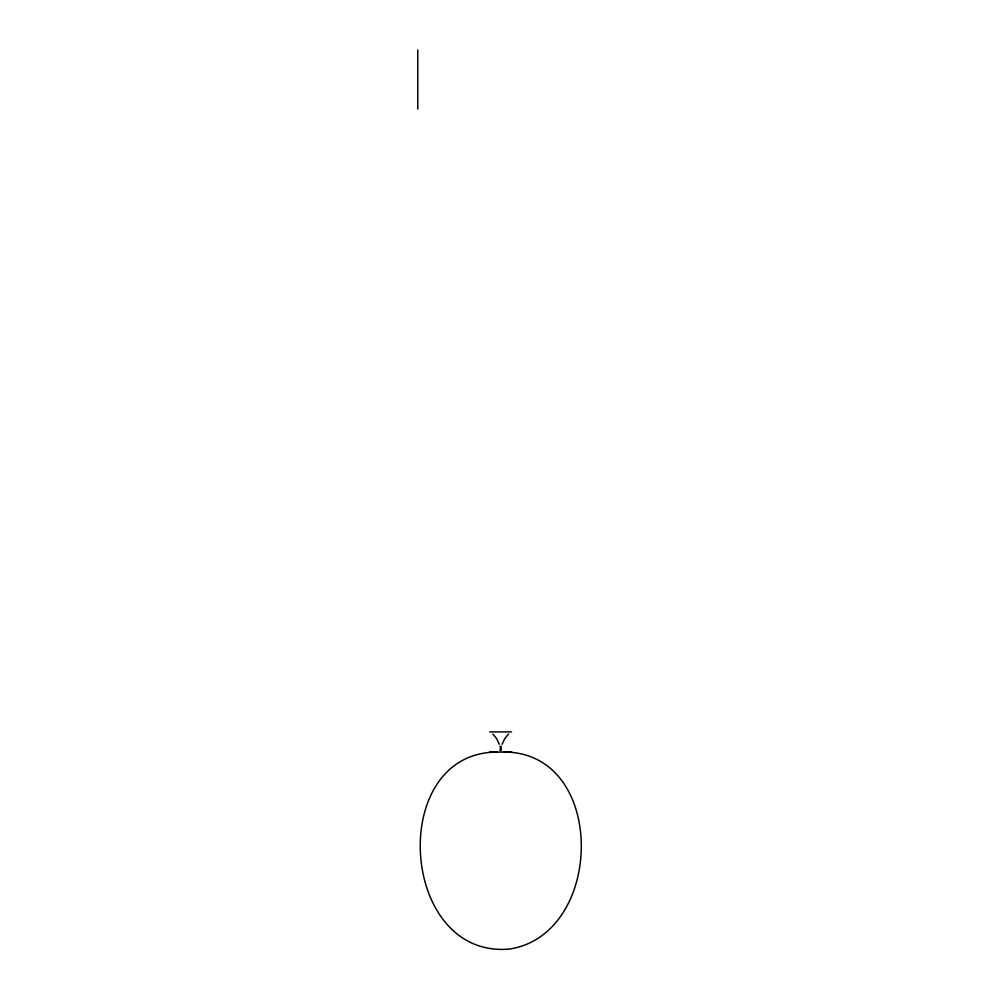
<?xml version="1.0" encoding="UTF-8"?>
<svg xmlns="http://www.w3.org/2000/svg" width="999" height="999" viewBox="0 0 999 999"><rect width="100%" height="100%" fill="white"/><g stroke="black" fill="none" stroke-linecap="round" stroke-linejoin="round"><path stroke-width="1.5" d="M501.011 747.677L501.311 750.511M500.074 750.511L500.362 747.677M502.097 744.292L504.745 738.623L508.528 734.103M507.055 752.085L494.33 752.085M506.193 752.085L511.725 752.06M489.86 731.905L511.525 731.905M499.875 746.365L501.51 746.365M497.39 752.06C386.563 752.047 399.138 959.04 509.44 949.05C604.957 934.477 607.342 751.997 503.996 752.06M489.66 752.06L495.192 752.085M492.857 734.103L496.64 738.623L499.275 744.292M417.769 49.95L417.769 109.016"/></g></svg>
